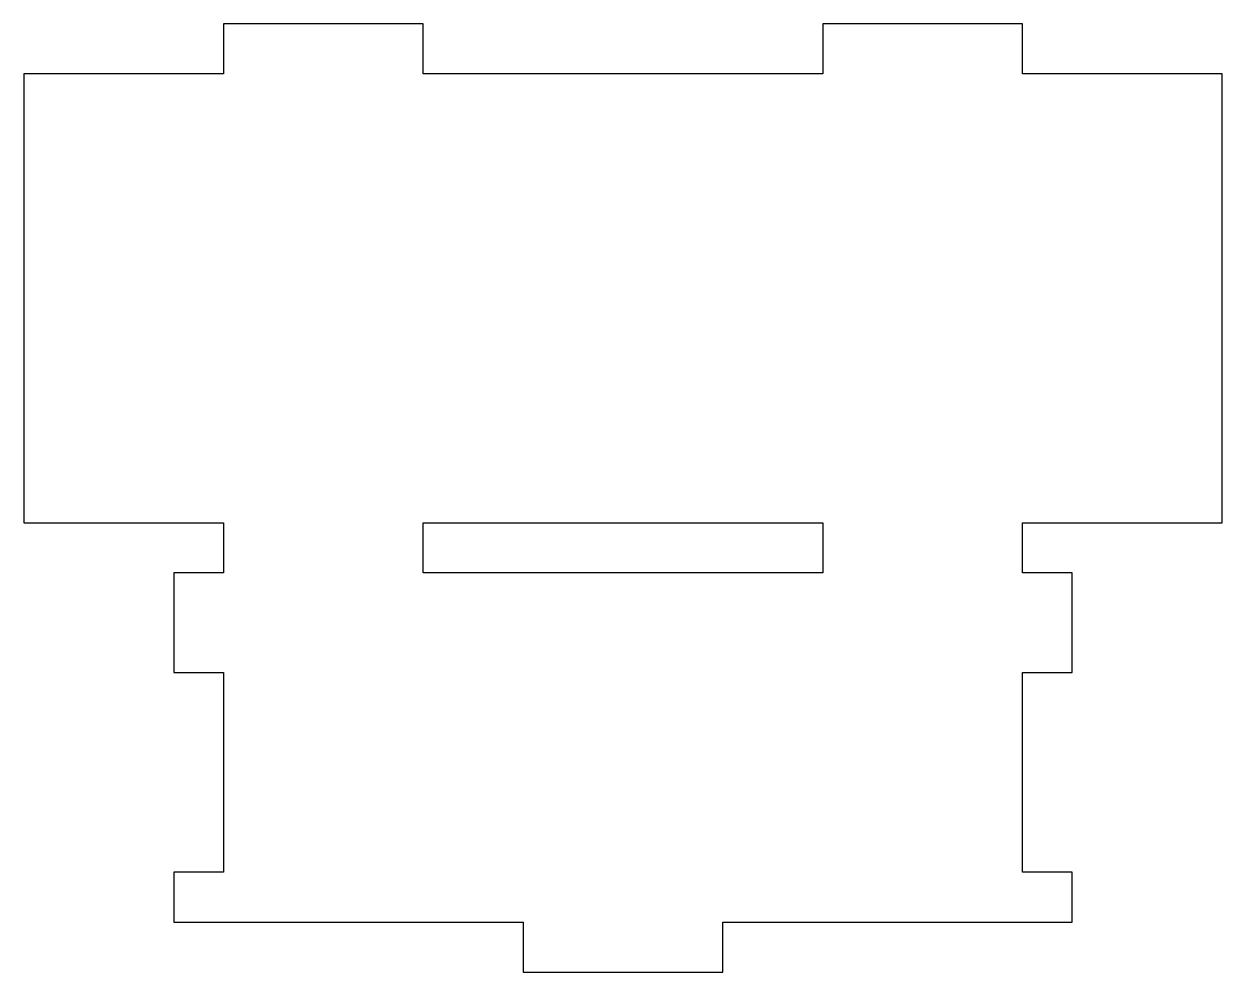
# Model space of a CAD drawing. Header units: inches. Extents: x -3 to 0, y -1.12 to 1.25.
import ezdxf

# ---------------------------------------------------------------- set-up
doc = ezdxf.new("R2010")
doc.units = ezdxf.units.IN
doc.layers.get('0').update_dxf_attribs({"linetype": 'CONTINUOUS'})

msp = doc.modelspace()

# ---------------------------------------------------------------- linework, layer by layer
for points in [[(-1.25, -1), (-0.375, -1), (-0.375, -0.875), (-0.5, -0.875), (-0.5, -0.375), (-0.375, -0.375), (-0.375, -0.125), (-0.5, -0.125), (-0.5, 0), (0, 0), (0, 1.125), (-0.5, 1.125), (-0.5, 1.25), (-1, 1.25), (-1, 1.125), (-2, 1.125), (-2, 1.25), (-2.5, 1.25), (-2.5, 1.125), (-3, 1.125), (-3, 0), (-2.5, 0), (-2.5, -0.125), (-2.625, -0.125), (-2.625, -0.375), (-2.5, -0.375), (-2.5, -0.875), (-2.625, -0.875), (-2.625, -1), (-1.75, -1), (-1.75, -1.125), (-1.25, -1.125)], [(-2, -0.125), (-2, 0), (-1, 0), (-1, -0.125)]]:
    msp.add_lwpolyline(points, close=True)

doc.saveas('drawing.dxf')
